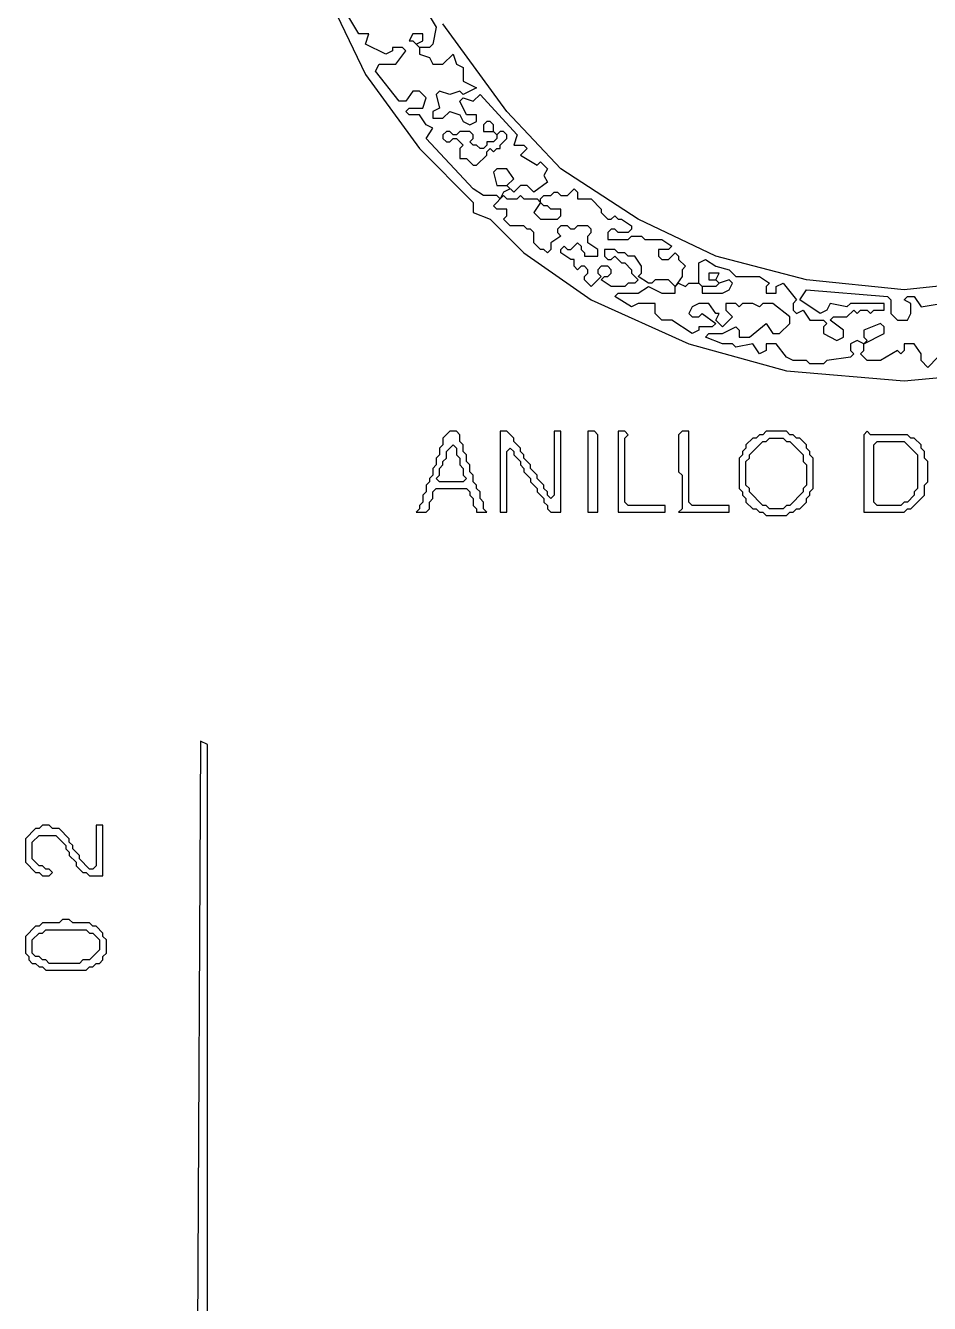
# Model space of a CAD drawing. Extents: x 17 to 323, y -435 to -5.
# Drawn here: x 252 to 278.85, y -97.4 to -59.45 of the extents above; entities that cross this region are included whole.
import ezdxf

# ---------------------------------------------------------------- set-up
doc = ezdxf.new("R2010")
doc.units = 0

msp = doc.modelspace()

# ---------------------------------------------------------------- linework, layer by layer
at = {"layer": 'CONTOURS'}
for p, q in [((260.7, -58), (262.1, -60.9)), ((261.9, -59.7), (261.6, -59.2)), ((263.9, -59), (264.2, -59.5)), ((264.2, -59.5), (264.1, -60)), ((266.3, -62), (264.4, -59.4)), ((262.2, -59.7), (261.9, -59.7)), ((262.1, -60), (262.2, -59.7)), ((263.5, -59.7), (263.4, -59.9)), ((263.4, -59.9), (263.5, -59.9)), ((263.8, -59.7), (263.5, -59.7)), ((263.5, -59.9), (263.7, -60.1)), ((263.6, -60), (263.8, -59.9)), ((263.8, -59.9), (263.8, -59.7)), ((262.7, -60.3), (262.1, -60)), ((262.9, -60.2), (262.7, -60.3)), ((263.2, -60.1), (262.9, -60.1)), ((262.9, -60.1), (262.9, -60.2)), ((263, -60.6), (263.3, -60.2)), ((263.3, -60.2), (263.2, -60.1)), ((263.7, -60.1), (263.6, -60)), ((264, -60.1), (263.7, -60.1)), ((263.7, -60.1), (263.7, -60.3)), ((263.7, -60.3), (264, -60.4)), ((264.1, -60), (264, -60.1)), ((264.4, -60.6), (264.7, -60.3)), ((264.7, -60.3), (264.8, -60.6)), ((262.4, -60.8), (262.5, -60.6)), ((262.5, -60.6), (263, -60.6)), ((264, -60.4), (264.1, -60.6)), ((264.1, -60.6), (264.4, -60.6)), ((264.8, -60.6), (265, -60.7)), ((265, -60.7), (265, -61.1)), ((262.1, -60.9), (263.7, -63.1)), ((263.1, -61.7), (262.4, -60.8)), ((263.5, -61.4), (263.3, -61.7)), ((263.7, -61.4), (263.5, -61.4)), ((263.9, -61.6), (263.7, -61.4)), ((264.3, -61.4), (264.2, -61.5)), ((264.6, -61.5), (264.3, -61.4)), ((264.9, -61.4), (264.6, -61.5)), ((265, -61.5), (264.9, -61.4)), ((265, -61.1), (265.4, -61.3)), ((265.4, -61.3), (265, -61.5)), ((263.3, -61.7), (263.1, -61.7)), ((263.8, -61.9), (263.9, -61.6)), ((264.2, -61.5), (264.3, -61.9)), ((264.9, -61.7), (265, -61.6)), ((265.1, -62.1), (264.9, -61.7)), ((265, -61.6), (265.3, -61.7)), ((265.3, -61.7), (265.5, -61.5)), ((265.5, -61.5), (266.6, -62.7)), ((263.3, -62), (263.4, -61.9)), ((263.4, -62.1), (263.3, -62)), ((263.4, -61.9), (263.8, -61.9)), ((263.7, -62.1), (263.4, -62.1)), ((263.9, -62.4), (263.7, -62.1)), ((264.3, -61.9), (264.1, -62)), ((264.1, -62), (264.1, -62.2)), ((264.1, -62.2), (264.4, -62.2)), ((264.4, -62.2), (264.6, -62)), ((264.6, -62), (264.9, -62.1)), ((264.9, -62.1), (265, -62.3)), ((265.4, -62.1), (265.1, -62.1)), ((265.4, -62.3), (265.4, -62.1)), ((267.9, -63.7), (266.3, -62)), ((264.1, -62.5), (263.9, -62.4)), ((263.9, -62.8), (264.1, -62.5)), ((264.5, -62.6), (264.4, -62.7)), ((264.6, -62.6), (264.5, -62.6)), ((264.7, -62.7), (264.6, -62.6)), ((264.9, -62.6), (264.8, -62.7)), ((265.2, -62.6), (264.9, -62.6)), ((265, -62.3), (265.2, -62.4)), ((265.2, -62.4), (265.4, -62.3)), ((265.3, -62.7), (265.2, -62.6)), ((265.7, -62.3), (265.6, -62.4)), ((265.6, -62.4), (265.6, -62.6)), ((265.6, -62.6), (265.9, -62.6)), ((265.8, -62.3), (265.7, -62.3)), ((265.9, -62.4), (265.8, -62.3)), ((265.9, -62.6), (265.9, -62.4)), ((266, -62.7), (265.9, -62.6)), ((265.9, -62.6), (266, -62.7)), ((266.1, -62.6), (266, -62.7)), ((266.2, -62.6), (266.1, -62.6)), ((266.3, -62.7), (266.2, -62.6)), ((265.3, -64.3), (263.9, -62.8)), ((264.4, -62.7), (264.4, -62.8)), ((264.4, -62.8), (264.5, -62.9)), ((264.5, -62.9), (264.6, -62.9)), ((264.6, -62.9), (264.7, -62.8)), ((264.8, -62.7), (264.7, -62.7)), ((264.7, -62.8), (264.8, -62.8)), ((264.8, -62.8), (265, -63)), ((265.2, -62.9), (265.3, -62.8)), ((265.3, -63), (265.2, -62.9)), ((265.3, -62.8), (265.3, -62.7)), ((265.9, -62.9), (265.7, -62.9)), ((265.7, -62.9), (265.7, -63)), ((266, -62.8), (265.9, -62.9)), ((266, -62.7), (266, -62.8)), ((266.1, -63), (266.3, -62.8)), ((266.3, -62.8), (266.3, -62.7)), ((266.6, -62.7), (266.5, -63)), ((263.7, -63.1), (265.3, -64.7)), ((265, -63), (264.9, -63.1)), ((264.9, -63.1), (264.9, -63.4)), ((265.4, -63), (265.3, -63)), ((265.5, -63.1), (265.4, -63)), ((265.4, -63.6), (265.7, -63.3)), ((265.6, -63.1), (265.5, -63.1)), ((265.7, -63), (265.6, -63.1)), ((265.7, -63.2), (265.8, -63.1)), ((265.7, -63.3), (265.7, -63.2)), ((265.8, -63.1), (265.9, -63.2)), ((265.9, -63.2), (266, -63.1)), ((266, -63.1), (266.1, -63.1)), ((266.1, -63.1), (266.1, -63)), ((266.5, -63), (266.8, -63)), ((266.9, -63.1), (266.7, -63.3)), ((266.7, -63.3), (267.2, -63.6)), ((266.8, -63), (266.9, -63.1)), ((264.9, -63.4), (265.1, -63.4)), ((265.1, -63.4), (265.3, -63.6)), ((265.3, -63.6), (265.4, -63.6)), ((266, -63.7), (265.9, -63.8)), ((266.3, -63.7), (266, -63.7)), ((266.5, -64), (266.3, -63.7)), ((267.2, -63.6), (267.3, -63.5)), ((267.3, -63.5), (267.5, -63.7)), ((267.5, -63.7), (267.4, -63.9)), ((270.2, -65.2), (267.9, -63.7)), ((265.9, -63.8), (266, -64.2)), ((266.3, -64.2), (266.5, -64)), ((267.5, -64.1), (267.1, -64.4)), ((267.4, -63.9), (267.5, -64.1)), ((265.6, -64.5), (265.3, -64.3)), ((266, -64.5), (265.6, -64.5)), ((265.9, -64.8), (266.2, -64.5)), ((266, -64.2), (266.3, -64.2)), ((266.1, -64.6), (266, -64.5)), ((266.2, -64.4), (266.1, -64.6)), ((266.4, -64.3), (266.2, -64.4)), ((266.2, -64.5), (266.3, -64.6)), ((266.5, -64.4), (266.3, -64.2)), ((266.3, -64.2), (266.4, -64.3)), ((266.7, -64.2), (266.5, -64.4)), ((266.6, -64.6), (266.7, -64.5)), ((266.9, -64.2), (266.7, -64.2)), ((266.7, -64.5), (266.8, -64.6)), ((267.1, -64.4), (266.9, -64.2)), ((267.3, -64.6), (267.4, -64.5)), ((267.4, -64.5), (267.6, -64.5)), ((267.6, -64.5), (267.7, -64.4)), ((267.7, -64.4), (267.8, -64.4)), ((267.8, -64.4), (267.9, -64.5)), ((267.9, -64.5), (268.1, -64.5)), ((268.1, -64.5), (268.3, -64.3)), ((268.3, -64.3), (268.4, -64.4)), ((268.4, -64.4), (268.4, -64.6)), ((265.3, -64.7), (265.3, -65)), ((266, -64.9), (265.9, -64.8)), ((266.3, -64.6), (266.6, -64.6)), ((266.8, -64.6), (267.2, -64.6)), ((267.3, -64.7), (267.1, -65)), ((267.2, -64.6), (267.3, -64.7)), ((267.3, -64.7), (267.3, -64.6)), ((267.4, -64.8), (267.3, -64.7)), ((267.5, -64.8), (267.4, -64.8)), ((267.6, -64.9), (267.5, -64.8)), ((268.4, -64.6), (268.8, -64.6)), ((268.8, -64.6), (269.1, -64.9)), ((265.3, -65), (265.8, -65.2)), ((265.8, -65.2), (266.8, -66.2)), ((266.3, -64.9), (266, -64.9)), ((266.2, -65.2), (266.3, -65.1)), ((266.4, -65.4), (266.2, -65.2)), ((266.3, -65.1), (266.3, -64.9)), ((267.1, -65), (267.3, -65.2)), ((267.3, -65.2), (267.8, -65.2)), ((267.9, -64.9), (267.6, -64.9)), ((267.8, -65.2), (267.9, -65.1)), ((267.9, -65.1), (267.9, -64.9)), ((269.1, -64.9), (269.1, -65)), ((269.1, -65), (269.3, -65.2)), ((269.3, -65.2), (269.4, -65.2)), ((269.4, -65.2), (269.5, -65.1)), ((269.5, -65.1), (269.6, -65.2)), ((269.6, -65.2), (269.7, -65.2)), ((269.7, -65.2), (270, -65.4)), ((272.5, -66.3), (270.2, -65.2)), ((266.8, -65.4), (266.4, -65.4)), ((266.9, -65.5), (266.8, -65.4)), ((267, -65.5), (266.9, -65.5)), ((267.1, -65.6), (267, -65.5)), ((267.1, -65.9), (267.1, -65.6)), ((267.9, -65.4), (267.8, -65.5)), ((267.8, -65.5), (267.8, -65.6)), ((267.8, -65.6), (267.9, -65.7)), ((268.1, -65.4), (267.9, -65.4)), ((268.2, -65.5), (268.1, -65.4)), ((268.3, -65.5), (268.2, -65.5)), ((268.4, -65.4), (268.3, -65.5)), ((268.7, -65.4), (268.4, -65.4)), ((268.8, -65.5), (268.7, -65.4)), ((268.7, -65.7), (268.8, -65.6)), ((268.8, -65.6), (268.8, -65.5)), ((269.4, -65.5), (269.3, -65.6)), ((269.3, -65.6), (269.3, -65.8)), ((269.5, -65.5), (269.4, -65.5)), ((269.6, -65.6), (269.5, -65.5)), ((269.9, -65.6), (269.6, -65.6)), ((270, -65.5), (269.9, -65.6)), ((270, -65.4), (270, -65.5)), ((267.3, -66.1), (267.1, -65.9)), ((267.9, -65.7), (267.6, -65.9)), ((267.6, -65.9), (267.6, -66.1)), ((267.9, -66.1), (268, -66)), ((268, -66), (268.1, -66.1)), ((268.2, -66.1), (268.4, -65.9)), ((268.4, -65.9), (268.5, -66)), ((268.5, -66), (268.5, -66.1)), ((268.7, -65.9), (268.7, -65.7)), ((269, -66.1), (268.7, -65.9)), ((269.3, -65.8), (269.9, -65.8)), ((269.9, -65.8), (270, -65.7)), ((270, -65.7), (270.3, -65.7)), ((270.3, -65.7), (270.4, -65.8)), ((270.4, -65.8), (270.9, -65.8)), ((270.9, -65.8), (271.2, -66)), ((271.2, -66), (271.1, -66.1)), ((266.8, -66.2), (268.8, -67.6)), ((267.4, -66.1), (267.3, -66.1)), ((267.5, -66.2), (267.4, -66.1)), ((267.6, -66.1), (267.5, -66.2)), ((267.9, -66.2), (267.9, -66.1)), ((268.2, -66.4), (267.9, -66.2)), ((268.1, -66.1), (268.2, -66.1)), ((268.3, -66.4), (268.2, -66.4)), ((268.3, -66.6), (268.3, -66.4)), ((268.5, -66.1), (268.6, -66.2)), ((268.6, -66.2), (268.6, -66.3)), ((268.6, -66.3), (269, -66.3)), ((269, -66.3), (269, -66.1)), ((269.5, -66.1), (269.2, -66.1)), ((269.2, -66.1), (269.2, -66.3)), ((269.2, -66.3), (269.3, -66.4)), ((269.3, -66.4), (269.4, -66.4)), ((269.4, -66.4), (269.5, -66.3)), ((269.6, -66.2), (269.5, -66.1)), ((269.5, -66.3), (269.7, -66.5)), ((269.8, -66.2), (269.6, -66.2)), ((269.9, -66.3), (269.8, -66.2)), ((270.1, -66.3), (269.9, -66.3)), ((270.3, -66.6), (270.1, -66.3)), ((271.1, -66.1), (270.8, -66.1)), ((270.8, -66.1), (270.8, -66.3)), ((270.8, -66.3), (270.9, -66.4)), ((270.9, -66.4), (271.1, -66.4)), ((271.1, -66.4), (271.3, -66.2)), ((271.3, -66.2), (271.4, -66.3)), ((271.4, -66.3), (271.4, -66.4)), ((271.4, -66.4), (271.6, -66.6)), ((272, -66.5), (272.2, -66.4)), ((272.2, -66.4), (272.5, -66.6)), ((275.2, -67), (272.5, -66.3)), ((268.4, -66.7), (268.3, -66.6)), ((268.5, -66.6), (268.4, -66.7)), ((268.6, -66.6), (268.5, -66.6)), ((268.7, -66.7), (268.6, -66.6)), ((268.7, -66.8), (268.7, -66.7)), ((269.1, -66.6), (269, -66.7)), ((269, -66.7), (269, -66.8)), ((269.3, -66.6), (269.1, -66.6)), ((269.4, -66.7), (269.3, -66.6)), ((269.4, -66.8), (269.4, -66.7)), ((269.7, -66.5), (269.8, -66.5)), ((269.8, -66.5), (270, -66.7)), ((270, -66.7), (270, -66.8)), ((270.3, -66.8), (270.3, -66.6)), ((271.6, -66.6), (271.5, -66.7)), ((271.5, -66.7), (271.5, -66.9)), ((272, -67.1), (272, -66.5)), ((272.5, -66.6), (272.9, -66.7)), ((272.9, -66.7), (273.1, -66.9)), ((268.6, -66.9), (268.7, -66.8)), ((268.6, -67), (268.6, -66.9)), ((268.8, -67.2), (268.6, -67)), ((269.1, -66.9), (268.8, -67.2)), ((269, -66.8), (269.1, -66.9)), ((269.1, -67), (269.2, -66.9)), ((269.4, -67.2), (269.1, -67)), ((269.2, -66.9), (269.3, -66.9)), ((269.3, -66.9), (269.4, -66.8)), ((269.9, -67.1), (269.8, -67.2)), ((270.1, -67.1), (269.9, -67.1)), ((270, -66.8), (270.2, -67)), ((270.2, -67), (270.1, -67.1)), ((270.2, -66.9), (270.3, -66.8)), ((270.5, -67.1), (270.2, -66.9)), ((270.6, -67.1), (270.5, -67.1)), ((270.7, -67), (270.6, -67.1)), ((271.1, -67), (270.7, -67)), ((271.3, -67.2), (271.1, -67)), ((271.5, -66.9), (271.3, -67.2)), ((271.3, -67.2), (271.4, -67.1)), ((271.4, -67.1), (271.6, -67.2)), ((271.6, -67.2), (271.7, -67.1)), ((271.7, -67.1), (272, -67.1)), ((272, -67.1), (272.1, -67.2)), ((272.1, -67.2), (272, -67.1)), ((272.6, -66.8), (272.3, -66.8)), ((272.3, -66.8), (272.3, -67)), ((272.3, -67), (272.5, -67)), ((272.5, -67), (272.6, -66.8)), ((272.6, -67.1), (272.5, -67)), ((272.5, -67), (272.6, -67.1)), ((272.6, -67.1), (272.5, -67.2)), ((272.9, -67), (272.6, -67.1)), ((273, -67.1), (272.9, -67)), ((272.9, -67.3), (273, -67.1)), ((273.1, -66.9), (273.8, -66.9)), ((273.8, -66.9), (274.1, -67.1)), ((274.1, -67.1), (274, -67.2)), ((274.3, -67.2), (274.5, -67.1)), ((274.5, -67.1), (274.9, -67.6)), ((278.1, -67.3), (275.2, -67)), ((280.9, -67), (278.1, -67.3)), ((269.8, -67.2), (269.4, -67.2)), ((269.5, -67.5), (269.6, -67.4)), ((270, -67.8), (269.5, -67.5)), ((269.6, -67.4), (270.2, -67.4)), ((270.2, -67.4), (270.5, -67.2)), ((270.5, -67.2), (270.9, -67.4)), ((270.9, -67.4), (271.3, -67.4)), ((271.3, -67.4), (271.3, -67.2)), ((272.1, -67.2), (272.1, -67.4)), ((272.5, -67.2), (272.1, -67.2)), ((272.1, -67.4), (272.7, -67.4)), ((272.7, -67.4), (272.9, -67.3)), ((274, -67.2), (274, -67.4)), ((274, -67.4), (274.3, -67.4)), ((274.3, -67.4), (274.3, -67.2)), ((275, -67.6), (275.2, -67.3)), ((275.2, -67.3), (277.6, -67.5)), ((277.6, -67.5), (277.7, -67.6)), ((278.1, -67.6), (278.2, -67.5)), ((278.2, -67.5), (278.4, -67.5)), ((278.4, -67.5), (278.6, -67.8)), ((268.8, -67.6), (271.7, -68.9)), ((270.2, -67.7), (270, -67.8)), ((270.7, -67.7), (270.2, -67.7)), ((270.7, -68), (270.7, -67.7)), ((271.8, -67.8), (271.7, -68)), ((272, -67.7), (271.8, -67.8)), ((272.3, -67.7), (272, -67.7)), ((272.5, -68), (272.3, -67.7)), ((273.1, -67.7), (272.8, -67.7)), ((272.8, -67.7), (272.8, -67.9)), ((272.8, -67.9), (273, -68.1)), ((273.2, -67.8), (273.1, -67.7)), ((273.3, -67.7), (273.2, -67.8)), ((273.6, -67.7), (273.3, -67.7)), ((273.8, -67.8), (273.6, -67.7)), ((273.9, -67.7), (273.8, -67.8)), ((274.2, -67.7), (273.9, -67.7)), ((274.7, -68.1), (274.2, -67.7)), ((274.9, -67.6), (274.8, -67.7)), ((274.8, -67.7), (274.8, -67.9)), ((274.8, -67.9), (274.9, -68)), ((274.9, -68), (275.1, -67.9)), ((275.6, -68), (275, -67.6)), ((275.1, -67.9), (275.3, -68.2)), ((275.8, -67.9), (275.6, -68)), ((275.9, -67.7), (275.8, -67.9)), ((276.4, -67.8), (275.9, -67.7)), ((276.5, -67.7), (276.4, -67.8)), ((276.4, -68.1), (276.6, -67.9)), ((277.5, -67.7), (276.5, -67.7)), ((276.6, -67.9), (276.7, -68)), ((276.7, -68), (276.8, -67.9)), ((276.8, -67.9), (277, -67.9)), ((277, -67.9), (277.1, -68)), ((277.1, -68), (277.2, -67.9)), ((277.2, -67.9), (277.5, -67.9)), ((277.5, -67.9), (277.5, -67.7)), ((277.7, -67.6), (277.7, -68)), ((278.3, -67.7), (278.1, -67.6)), ((278.3, -68), (278.3, -67.7)), ((278.6, -67.8), (279.2, -67.7)), ((270.9, -68.2), (270.7, -68)), ((271.2, -68.2), (270.9, -68.2)), ((271.8, -68.6), (271.2, -68.2)), ((271.7, -68), (271.8, -68.1)), ((271.8, -68.1), (272, -68.1)), ((272, -68.1), (272.1, -68)), ((272.1, -68), (272.5, -68.3)), ((272.5, -68.3), (272.4, -68.4)), ((272.5, -68.2), (272.6, -68)), ((272.6, -68), (272.5, -68)), ((272.7, -68.4), (272.5, -68.2)), ((273, -68.1), (272.7, -68.4)), ((273.5, -68.7), (274, -68.3)), ((274, -68.3), (274.2, -68.6)), ((274.4, -68.6), (274.7, -68.3)), ((274.7, -68.3), (274.7, -68.1)), ((275.3, -68.2), (275.7, -68.2)), ((275.7, -68.2), (275.8, -68.3)), ((275.8, -68.3), (275.7, -68.4)), ((275.9, -68.2), (276, -68.1)), ((276.3, -68.5), (275.9, -68.2)), ((276, -68.1), (276.4, -68.1)), ((277.4, -68.3), (276.9, -68.5)), ((277.5, -68.4), (277.4, -68.3)), ((277.7, -68), (277.9, -68.2)), ((277.9, -68.2), (278.2, -68.2)), ((278.2, -68.2), (278.3, -68)), ((272, -68.5), (271.8, -68.6)), ((272.4, -68.4), (272, -68.4)), ((272, -68.4), (272, -68.5)), ((272.2, -68.7), (272.3, -68.6)), ((272.3, -68.6), (272.7, -68.6)), ((272.7, -68.6), (273.1, -68.4)), ((273.1, -68.4), (273.2, -68.5)), ((273.2, -68.5), (273.2, -68.7)), ((274.2, -68.6), (274.4, -68.6)), ((275.7, -68.4), (275.7, -68.6)), ((275.7, -68.6), (276.1, -68.8)), ((276.3, -68.7), (276.3, -68.5)), ((276.9, -68.5), (276.9, -68.7)), ((276.9, -68.9), (277.5, -68.6)), ((277.5, -68.6), (277.5, -68.4)), ((271.7, -68.9), (274.6, -69.7)), ((272.7, -68.9), (272.2, -68.7)), ((273, -68.9), (272.7, -68.9)), ((273.1, -69), (273, -68.9)), ((273.6, -68.9), (273.1, -69)), ((273.2, -68.7), (273.5, -68.7)), ((273.8, -69.2), (273.6, -68.9)), ((274.3, -68.9), (274, -68.9)), ((274, -68.9), (274, -69.1)), ((274.6, -69.3), (274.3, -68.9)), ((276.1, -68.8), (276.3, -68.7)), ((276.7, -68.8), (276.5, -68.9)), ((276.5, -68.9), (276.5, -69.1)), ((276.9, -68.9), (276.7, -68.8)), ((276.9, -68.7), (277, -68.8)), ((277, -68.8), (276.9, -68.9)), ((276.9, -69.1), (276.9, -68.9)), ((278.4, -68.9), (278.1, -68.9)), ((278.1, -68.9), (278.1, -69.1)), ((278.6, -69.2), (278.4, -68.9)), ((274, -69.1), (273.8, -69.2)), ((274.8, -69.4), (274.6, -69.3)), ((275.2, -69.4), (274.8, -69.4)), ((275.3, -69.5), (275.2, -69.4)), ((275.8, -69.4), (275.7, -69.5)), ((276.5, -69.3), (275.8, -69.4)), ((276.5, -69.1), (276.6, -69.2)), ((276.6, -69.2), (276.5, -69.3)), ((276.8, -69.2), (276.9, -69.1)), ((277, -69.4), (276.8, -69.2)), ((277.4, -69.4), (277, -69.4)), ((277.9, -69.1), (277.4, -69.4)), ((278, -69.2), (277.9, -69.1)), ((278.1, -69.1), (278, -69.2)), ((278.6, -69.4), (278.6, -69.2)), ((278.8, -69.6), (278.6, -69.4)), ((279.1, -69.3), (278.8, -69.6)), ((274.6, -69.7), (278.1, -70)), ((275.7, -69.5), (275.3, -69.5)), ((278.1, -70), (281.3, -69.7)), ((264.6, -71.5), (264.4, -71.7)), ((264.4, -71.7), (264.4, -71.9)), ((264.8, -71.5), (264.6, -71.5)), ((264.9, -71.6), (264.8, -71.5)), ((264.9, -71.8), (264.9, -71.6)), ((266.1, -71.5), (266.1, -73.9)), ((266.3, -71.5), (266.1, -71.5)), ((266.5, -71.7), (266.3, -71.5)), ((266.5, -71.8), (266.5, -71.7)), ((267.9, -71.5), (267.7, -71.5)), ((267.7, -71.5), (267.7, -73.4)), ((267.9, -73.9), (267.9, -71.5)), ((268.7, -71.5), (268.7, -73.9)), ((268.9, -71.5), (268.7, -71.5)), ((269, -71.6), (268.9, -71.5)), ((269, -73.9), (269, -71.6)), ((269.6, -71.5), (269.6, -73.9)), ((269.8, -71.5), (269.6, -71.5)), ((269.9, -71.6), (269.8, -71.5)), ((269.8, -71.7), (269.9, -71.6)), ((269.8, -73.6), (269.8, -71.7)), ((271.5, -71.5), (271.4, -71.6)), ((271.4, -71.6), (271.4, -72.7)), ((271.7, -71.5), (271.5, -71.5)), ((271.7, -73.6), (271.7, -71.5)), ((273.6, -71.7), (273.4, -71.9)), ((273.7, -71.7), (273.6, -71.7)), ((273.8, -71.6), (273.7, -71.7)), ((273.9, -71.6), (273.8, -71.6)), ((274, -71.5), (273.9, -71.6)), ((274.6, -71.5), (274, -71.5)), ((274, -71.8), (274.1, -71.7)), ((274.1, -71.7), (274.5, -71.7)), ((274.5, -71.7), (274.6, -71.8)), ((274.7, -71.6), (274.6, -71.5)), ((274.8, -71.6), (274.7, -71.6)), ((274.9, -71.7), (274.8, -71.6)), ((275, -71.7), (274.9, -71.7)), ((275.2, -71.9), (275, -71.7)), ((277, -71.5), (276.9, -71.6)), ((276.9, -71.6), (276.9, -73.9)), ((277.1, -71.6), (277, -71.5)), ((278.2, -71.6), (277.1, -71.6)), ((278.3, -71.7), (278.2, -71.6)), ((278.4, -71.7), (278.3, -71.7)), ((278.6, -71.9), (278.4, -71.7)), ((264.4, -71.9), (264.3, -72)), ((264.3, -72), (264.3, -72.2)), ((264.5, -72.1), (264.7, -71.9)), ((264.5, -72.3), (264.5, -72.1)), ((264.7, -71.9), (264.8, -72)), ((264.8, -72), (264.8, -72.2)), ((265, -71.9), (264.9, -71.8)), ((265, -72.1), (265, -71.9)), ((265.1, -72.2), (265, -72.1)), ((266.3, -72.1), (266.4, -72)), ((266.3, -73.9), (266.3, -72.1)), ((266.4, -72), (266.5, -72.1)), ((266.7, -72), (266.5, -71.8)), ((266.5, -72.1), (266.5, -72.2)), ((266.7, -72.1), (266.7, -72)), ((266.8, -72.2), (266.7, -72.1)), ((273.4, -72), (273.3, -72.1)), ((273.3, -72.1), (273.3, -72.2)), ((273.4, -71.9), (273.4, -72)), ((273.5, -72.2), (273.9, -71.8)), ((273.9, -71.8), (274, -71.8)), ((274.6, -71.8), (274.7, -71.8)), ((274.7, -71.8), (275.1, -72.2)), ((275.2, -72), (275.2, -71.9)), ((275.3, -72.1), (275.2, -72)), ((275.3, -72.2), (275.3, -72.1)), ((277.2, -71.9), (277.3, -71.8)), ((277.2, -73.6), (277.2, -71.9)), ((277.3, -71.8), (278.1, -71.8)), ((278.1, -71.8), (278.5, -72.2)), ((278.6, -72), (278.6, -71.9)), ((278.7, -72.1), (278.6, -72)), ((278.7, -72.3), (278.7, -72.1)), ((264.3, -72.2), (264.2, -72.3)), ((264.2, -72.3), (264.2, -72.5)), ((264.4, -72.4), (264.5, -72.3)), ((264.4, -72.5), (264.4, -72.4)), ((264.8, -72.2), (264.9, -72.3)), ((264.9, -72.3), (264.9, -72.5)), ((265.1, -72.4), (265.1, -72.2)), ((265.2, -72.5), (265.1, -72.4)), ((266.5, -72.2), (266.7, -72.4)), ((266.7, -72.4), (266.7, -72.5)), ((266.8, -72.3), (266.8, -72.2)), ((267, -72.5), (266.8, -72.3)), ((273.3, -72.2), (273.2, -72.3)), ((273.2, -72.3), (273.2, -73.2)), ((273.4, -72.4), (273.5, -72.3)), ((273.4, -73.1), (273.4, -72.4)), ((273.5, -72.3), (273.5, -72.2)), ((275.1, -72.2), (275.1, -72.4)), ((275.1, -72.4), (275.2, -72.5)), ((275.4, -72.3), (275.3, -72.2)), ((275.4, -73.2), (275.4, -72.3)), ((278.5, -72.2), (278.5, -73.2)), ((278.8, -72.4), (278.7, -72.3)), ((278.8, -73), (278.8, -72.4)), ((264.1, -72.8), (264, -72.9)), ((264.2, -72.5), (264.1, -72.6)), ((264.1, -72.6), (264.1, -72.8)), ((264.2, -72.9), (264.3, -72.8)), ((264.3, -72.6), (264.4, -72.5)), ((264.3, -72.8), (264.3, -72.6)), ((264.9, -72.5), (265, -72.6)), ((265, -72.6), (265, -72.8)), ((265, -72.8), (265.1, -72.9)), ((265.2, -72.7), (265.2, -72.5)), ((265.3, -72.8), (265.2, -72.7)), ((265.3, -73), (265.3, -72.8)), ((266.7, -72.5), (266.8, -72.6)), ((266.8, -72.6), (266.8, -72.7)), ((266.8, -72.7), (267, -72.9)), ((267, -72.6), (267, -72.5)), ((267.2, -72.8), (267, -72.6)), ((267.2, -72.9), (267.2, -72.8)), ((271.4, -72.7), (271.5, -72.8)), ((271.5, -72.8), (271.5, -73.8)), ((275.2, -72.5), (275.2, -73.1)), ((264, -73), (263.9, -73.1)), ((263.9, -73.1), (263.9, -73.3)), ((264, -72.9), (264, -73)), ((264.1, -73.3), (264.2, -73.2)), ((264.3, -73), (264.2, -72.9)), ((264.2, -73.2), (265.1, -73.2)), ((265, -73), (264.3, -73)), ((265.1, -72.9), (265, -73)), ((265.1, -73.2), (265.2, -73.3)), ((265.4, -73.1), (265.3, -73)), ((265.4, -73.2), (265.4, -73.1)), ((265.5, -73.3), (265.4, -73.2)), ((267, -72.9), (267, -73)), ((267, -73), (267.2, -73.2)), ((267.4, -73.1), (267.2, -72.9)), ((267.2, -73.2), (267.2, -73.3)), ((267.4, -73.2), (267.4, -73.1)), ((267.5, -73.3), (267.4, -73.2)), ((273.2, -73.2), (273.3, -73.3)), ((273.5, -73.2), (273.4, -73.1)), ((273.5, -73.3), (273.5, -73.2)), ((275.2, -73.1), (275.1, -73.2)), ((275.1, -73.2), (275.1, -73.3)), ((275.3, -73.3), (275.4, -73.2)), ((278.5, -73.2), (278.4, -73.3)), ((278.7, -73.1), (278.8, -73)), ((278.7, -73.4), (278.7, -73.1)), ((263.8, -73.6), (263.7, -73.7)), ((263.9, -73.3), (263.8, -73.4)), ((263.8, -73.4), (263.8, -73.6)), ((264, -73.6), (264.1, -73.5)), ((264, -73.8), (264, -73.6)), ((264.1, -73.5), (264.1, -73.3)), ((265.2, -73.3), (265.2, -73.4)), ((265.2, -73.4), (265.3, -73.5)), ((265.3, -73.5), (265.3, -73.7)), ((265.5, -73.5), (265.5, -73.3)), ((265.6, -73.6), (265.5, -73.5)), ((265.6, -73.8), (265.6, -73.6)), ((267.2, -73.3), (267.4, -73.5)), ((267.4, -73.5), (267.4, -73.6)), ((267.4, -73.6), (267.5, -73.7)), ((267.5, -73.4), (267.5, -73.3)), ((267.6, -73.5), (267.5, -73.4)), ((267.7, -73.4), (267.6, -73.5)), ((269.9, -73.7), (269.8, -73.6)), ((271.8, -73.7), (271.7, -73.6)), ((273.3, -73.3), (273.3, -73.4)), ((273.3, -73.4), (273.4, -73.5)), ((273.4, -73.5), (273.4, -73.6)), ((273.4, -73.6), (273.6, -73.8)), ((273.9, -73.7), (273.5, -73.3)), ((275.1, -73.3), (274.7, -73.7)), ((275, -73.8), (275.2, -73.6)), ((275.2, -73.5), (275.3, -73.4)), ((275.2, -73.6), (275.2, -73.5)), ((275.3, -73.4), (275.3, -73.3)), ((277.3, -73.7), (277.2, -73.6)), ((278.1, -73.6), (278, -73.7)), ((278.2, -73.6), (278.1, -73.6)), ((278.4, -73.4), (278.2, -73.6)), ((278.3, -73.8), (278.7, -73.4)), ((278.4, -73.3), (278.4, -73.4)), ((263.7, -73.8), (263.6, -73.9)), ((263.6, -73.9), (263.9, -73.9)), ((263.7, -73.7), (263.7, -73.8)), ((263.9, -73.9), (264, -73.8)), ((265.3, -73.7), (265.4, -73.8)), ((265.4, -73.8), (265.4, -73.9)), ((265.4, -73.9), (265.7, -73.9)), ((265.7, -73.9), (265.6, -73.8)), ((266.1, -73.9), (266.3, -73.9)), ((267.5, -73.7), (267.5, -73.8)), ((267.5, -73.8), (267.6, -73.9)), ((267.6, -73.9), (267.9, -73.9)), ((268.7, -73.9), (269, -73.9)), ((269.6, -73.9), (271, -73.9)), ((271, -73.7), (269.9, -73.7)), ((271, -73.9), (271, -73.7)), ((271.5, -73.8), (271.4, -73.9)), ((271.4, -73.9), (272.9, -73.9)), ((272.9, -73.7), (271.8, -73.7)), ((272.9, -73.9), (272.9, -73.7)), ((273.6, -73.8), (273.7, -73.8)), ((273.7, -73.8), (273.8, -73.9)), ((273.8, -73.9), (273.9, -73.9)), ((274, -73.7), (273.9, -73.7)), ((273.9, -73.9), (274, -74)), ((274.1, -73.8), (274, -73.7)), ((274, -74), (274.6, -74)), ((274.5, -73.8), (274.1, -73.8)), ((274.6, -73.7), (274.5, -73.8)), ((274.7, -73.7), (274.6, -73.7)), ((274.6, -74), (274.7, -73.9)), ((274.7, -73.9), (274.8, -73.9)), ((274.8, -73.9), (274.9, -73.8)), ((274.9, -73.8), (275, -73.8)), ((276.9, -73.9), (278.1, -73.9)), ((278, -73.7), (277.3, -73.7)), ((278.1, -73.9), (278.2, -73.8)), ((278.2, -73.8), (278.3, -73.8)), ((257.2, -80.7), (257.1, -99.3)), ((257.4, -80.8), (257.2, -80.7)), ((257.4, -99.2), (257.4, -80.8)), ((252.3, -83.3), (252, -83.6)), ((252.4, -83.3), (252.3, -83.3)), ((252.5, -83.2), (252.4, -83.3)), ((252.7, -83.2), (252.5, -83.2)), ((252.8, -83.3), (252.7, -83.2)), ((253, -83.3), (252.8, -83.3)), ((253.3, -83.6), (253, -83.3)), ((254.3, -83.2), (254.1, -83.2)), ((254.1, -83.2), (254.1, -84.4)), ((254.3, -84.7), (254.3, -83.2)), ((252, -83.6), (252, -84.3)), ((252.2, -83.7), (252.4, -83.5)), ((252.2, -84.2), (252.2, -83.7)), ((252.4, -83.5), (252.9, -83.5)), ((252.9, -83.5), (253.2, -83.8)), ((253.2, -83.8), (253.2, -83.9)), ((253.3, -83.7), (253.3, -83.6)), ((253.4, -83.8), (253.3, -83.7)), ((253.4, -83.9), (253.4, -83.8)), ((252.4, -84.4), (252.2, -84.2)), ((253.2, -83.9), (253.3, -84)), ((253.3, -84), (253.3, -84.1)), ((253.3, -84.1), (253.5, -84.3)), ((253.6, -84.1), (253.4, -83.9)), ((253.6, -84.2), (253.6, -84.1)), ((253.9, -84.5), (253.6, -84.2)), ((252, -84.3), (252.3, -84.6)), ((252.3, -84.6), (252.4, -84.6)), ((252.5, -84.4), (252.4, -84.4)), ((252.4, -84.6), (252.5, -84.7)), ((252.6, -84.5), (252.5, -84.4)), ((252.7, -84.5), (252.6, -84.5)), ((252.8, -84.6), (252.7, -84.5)), ((252.7, -84.7), (252.8, -84.6)), ((253.5, -84.3), (253.5, -84.4)), ((253.5, -84.4), (253.7, -84.6)), ((253.7, -84.6), (253.8, -84.6)), ((253.8, -84.6), (253.9, -84.7)), ((254, -84.5), (253.9, -84.5)), ((254.1, -84.4), (254, -84.5)), ((252.5, -84.7), (252.7, -84.7)), ((253.9, -84.7), (254.3, -84.7)), ((252.5, -86.1), (252.4, -86.2)), ((253, -86.1), (252.5, -86.1)), ((253.1, -86), (253, -86.1)), ((253.3, -86), (253.1, -86)), ((253.4, -86.1), (253.3, -86)), ((253.9, -86.1), (253.4, -86.1)), ((254, -86.2), (253.9, -86.1)), ((252.3, -86.2), (252, -86.5)), ((252, -86.5), (252, -87)), ((252.2, -86.6), (252.4, -86.4)), ((252.4, -86.2), (252.3, -86.2)), ((252.4, -86.4), (252.5, -86.4)), ((252.5, -86.4), (252.6, -86.3)), ((252.6, -86.3), (253.8, -86.3)), ((253.8, -86.3), (253.9, -86.4)), ((253.9, -86.4), (254, -86.4)), ((254.1, -86.2), (254, -86.2)), ((254, -86.4), (254.2, -86.6)), ((254.3, -86.4), (254.1, -86.2)), ((254.3, -86.5), (254.3, -86.4)), ((254.4, -86.6), (254.3, -86.5)), ((252.2, -87), (252.2, -86.6)), ((254.2, -86.9), (253.9, -87.2)), ((254.2, -86.6), (254.2, -86.9)), ((254.4, -87), (254.4, -86.6)), ((252, -87), (252.1, -87.1)), ((252.1, -87.1), (252.1, -87.2)), ((252.1, -87.2), (252.2, -87.3)), ((252.3, -87.1), (252.2, -87)), ((252.4, -87.1), (252.3, -87.1)), ((252.5, -87.2), (252.4, -87.1)), ((252.6, -87.2), (252.5, -87.2)), ((252.7, -87.3), (252.6, -87.2)), ((253.7, -87.2), (253.6, -87.3)), ((253.9, -87.2), (253.7, -87.2)), ((254.2, -87.3), (254.3, -87.2)), ((254.3, -87.1), (254.4, -87)), ((254.3, -87.2), (254.3, -87.1)), ((252.2, -87.3), (252.3, -87.3)), ((252.3, -87.3), (252.4, -87.4)), ((252.4, -87.4), (252.5, -87.4)), ((252.5, -87.4), (252.6, -87.5)), ((252.6, -87.5), (253.8, -87.5)), ((253.6, -87.3), (252.7, -87.3)), ((253.8, -87.5), (253.9, -87.4)), ((253.9, -87.4), (254, -87.4)), ((254, -87.4), (254.1, -87.3)), ((254.1, -87.3), (254.2, -87.3))]:
    msp.add_line(p, q, dxfattribs=at)

doc.saveas('drawing.dxf')
